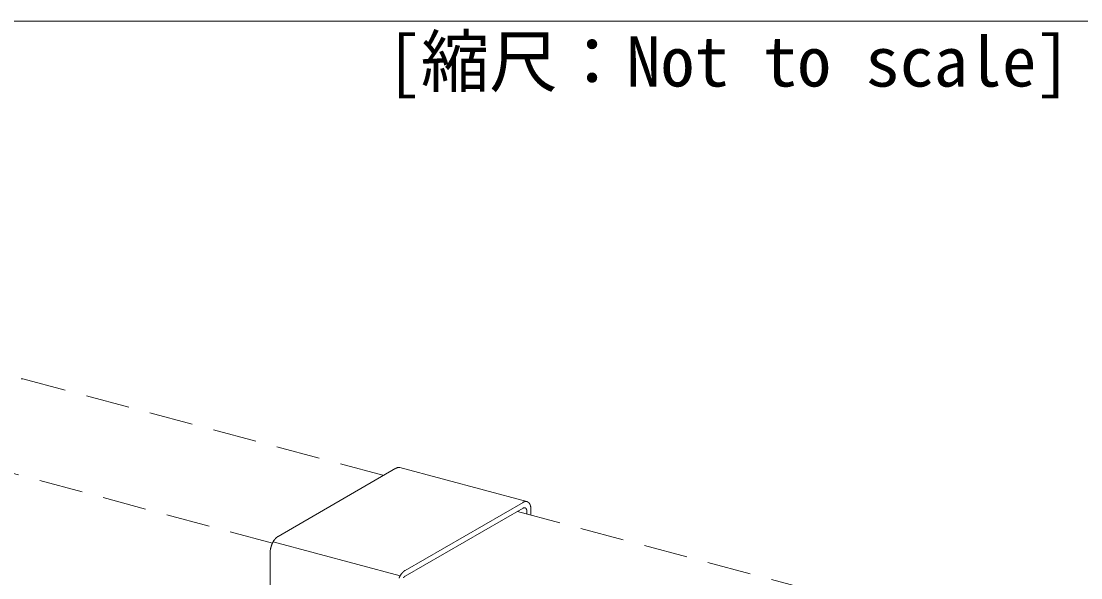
# Model space of a CAD drawing. Units: millimetres on the paper. Extents: x -210 to 210, y -148 to 148.
# Drawn here: x 156.5 to 185.51, y 12.65 to 27.89 of the extents above; entities that cross this region are included whole.
import ezdxf
from ezdxf.enums import TextEntityAlignment as Align

# ---------------------------------------------------------------- set-up
doc = ezdxf.new("R2010")
doc.units = ezdxf.units.MM
doc.linetypes.add('DASHED1', pattern=[1.8, 1.2, -0.6])
for name, color, linetype, lineweight in [('4-1_吊り材', 4, 'DASHED1', 18), ('4-9_躯体他', 4, 'DASHED1', 18), ('4-A_クリップ', 7, 'Continuous', 18), ('F-3_野縁', 3, 'Continuous', 18)]:
    doc.layers.add(name, color=color, linetype=linetype, lineweight=lineweight)
doc.layers.add('F-6_文字__矢印', color=7, linetype='Continuous')
doc.styles.add('ＭＳ ゴシック', font='')
doc.styles.get('ＭＳ ゴシック').set_extended_font_data('MS Gothic')

msp = doc.modelspace()

# ---------------------------------------------------------------- linework, layer by layer
at = {"layer": '4-1_吊り材'}
for p, q in [((156.545, 18.099), (166.418, 15.454)), ((170.085, 14.471), (180.832, 11.592))]:
    msp.add_line(p, q, dxfattribs=at)
at = {"layer": '4-9_躯体他'}
msp.add_line((163.38, 13.606), (153.444, 16.268), dxfattribs=at)
for centre, radius, start, end in [((156.506, 17.938), 0.166, 83.6178, 92.2763), ((156.507, 17.949), 0.155, 74.5273, 83.5931), ((156.507, 17.952), 0.152, 74.2171, 74.4969)]:
    msp.add_arc(centre, radius, start, end, dxfattribs=at)
at = {"layer": '4-A_クリップ'}
for p, q in [((170.346, 14.74), (166.868, 15.672)), ((163.532, 13.788), (166.761, 15.652)), ((167.01, 12.856), (170.239, 14.72)), ((170.239, 14.56), (167.01, 12.696)), ((170.455, 14.525), (170.455, 14.372)), ((170.347, 14.463), (170.347, 14.401)), ((166.875, 12.709), (163.398, 13.641)), ((163.316, 13.343), (163.316, 5.952))]:
    msp.add_line(p, q, dxfattribs=at)
for centre, radius, start, end in [((166.849, 15.509), 0.168, 107.5762, 110.9525), ((166.845, 15.521), 0.155, 104.0141, 107.5765), ((166.843, 15.532), 0.143, 100.2649, 104.014), ((166.841, 15.542), 0.133, 96.3327, 100.2643), ((166.84, 15.55), 0.125, 92.2272, 96.3314), ((166.84, 15.557), 0.118, 87.9649, 92.2253), ((166.84, 15.563), 0.113, 83.5693, 87.9624), ((166.84, 15.566), 0.109, 79.0704, 83.5662), ((166.841, 15.569), 0.107, 74.504, 79.0668), ((166.869, 15.465), 0.215, 117.1651, 120.0199), ((166.861, 15.481), 0.198, 114.1458, 117.166), ((166.855, 15.496), 0.182, 110.9519, 114.1466), ((170.346, 14.534), 0.215, 117.1651, 120.0199), ((170.292, 14.467), 0.108, 117.1651, 120.0199), ((170.289, 14.475), 0.099, 114.1458, 117.166), ((170.338, 14.549), 0.198, 114.1458, 117.166), ((170.285, 14.482), 0.091, 110.9519, 114.1466), ((170.283, 14.489), 0.0838, 107.5762, 110.9525), ((170.332, 14.564), 0.182, 110.9519, 114.1466), ((170.281, 14.495), 0.0773, 104.0141, 107.5765), ((170.279, 14.5), 0.0716, 100.2649, 104.014), ((170.278, 14.505), 0.0667, 96.3327, 100.2643), ((170.327, 14.577), 0.168, 107.5762, 110.9525), ((170.278, 14.509), 0.0625, 92.2272, 96.3314), ((170.323, 14.59), 0.155, 104.0141, 107.5765), ((170.278, 14.513), 0.0591, 87.9649, 92.2253), ((170.278, 14.516), 0.0565, 83.5693, 87.9624), ((170.278, 14.517), 0.0545, 79.0704, 83.5662), ((170.32, 14.601), 0.143, 100.2649, 104.014), ((170.278, 14.519), 0.0533, 74.504, 79.0668), ((170.278, 14.519), 0.0529, 69.9098, 74.5001), ((170.318, 14.61), 0.133, 96.3327, 100.2643), ((170.278, 14.519), 0.0531, 65.3292, 69.9059), ((170.278, 14.518), 0.0541, 60.803, 65.3256), ((170.317, 14.619), 0.125, 92.2272, 96.3314), ((170.277, 14.517), 0.0557, 56.3684, 60.7997), ((170.276, 14.515), 0.0581, 52.0577, 56.3657), ((170.317, 14.626), 0.118, 87.9649, 92.2253), ((170.274, 14.512), 0.0613, 47.8966, 52.0556), ((170.271, 14.509), 0.0652, 43.904, 47.8952), ((170.268, 14.506), 0.0699, 40.092, 43.9032), ((170.317, 14.631), 0.113, 83.5693, 87.9624), ((170.264, 14.502), 0.0753, 36.4664, 40.0917), ((170.259, 14.499), 0.0815, 33.028, 36.4665), ((170.253, 14.495), 0.0885, 29.7734, 33.0285), ((170.318, 14.635), 0.109, 79.0704, 83.5662), ((170.246, 14.491), 0.0963, 26.6961, 29.7741), ((170.239, 14.487), 0.105, 23.7877, 26.697), ((170.23, 14.484), 0.114, 21.0381, 23.7887), ((170.221, 14.48), 0.124, 18.4367, 21.0391), ((170.318, 14.637), 0.107, 74.504, 79.0668), ((170.211, 14.477), 0.134, 15.9726, 18.4377), ((170.2, 14.474), 0.145, 13.6348, 15.9735), ((170.189, 14.471), 0.157, 11.4131, 13.6358), ((170.318, 14.638), 0.106, 69.9098, 74.5001), ((170.318, 14.637), 0.106, 65.3292, 69.9059), ((170.317, 14.636), 0.108, 60.803, 65.3256), ((170.316, 14.633), 0.112, 56.3684, 60.7997), ((170.313, 14.629), 0.116, 52.0577, 56.3657), ((170.309, 14.624), 0.123, 47.8966, 52.0556), ((170.304, 14.618), 0.13, 43.904, 47.8952), ((170.297, 14.612), 0.14, 40.092, 43.9032), ((170.289, 14.605), 0.151, 36.4664, 40.0917), ((170.279, 14.597), 0.163, 33.028, 36.4665), ((170.267, 14.59), 0.177, 29.7734, 33.0285), ((170.254, 14.582), 0.193, 26.6961, 29.7741), ((170.239, 14.574), 0.209, 23.7877, 26.697), ((170.222, 14.567), 0.228, 21.0381, 23.7887), ((170.203, 14.56), 0.248, 18.4367, 21.0391), ((170.183, 14.553), 0.269, 15.9726, 18.4377), ((170.162, 14.547), 0.291, 13.6348, 15.9735), ((170.14, 14.542), 0.314, 11.4131, 13.6358), ((170.117, 14.537), 0.338, 9.2971, 11.414), ((170.092, 14.533), 0.362, 7.2775, 9.298), ((170.068, 14.53), 0.387, 5.3452, 7.2783), ((170.043, 14.527), 0.412, 3.4921, 5.346), ((170.018, 14.526), 0.437, 1.7102, 3.4928), ((169.993, 14.525), 0.462, 359.9925, 1.7109), ((170.178, 14.469), 0.169, 9.2971, 11.414), ((170.165, 14.467), 0.181, 7.2775, 9.298), ((170.153, 14.465), 0.193, 5.3452, 7.2783), ((170.141, 14.464), 0.206, 3.4921, 5.346), ((170.128, 14.463), 0.218, 1.7102, 3.4928), ((170.116, 14.463), 0.231, 359.9925, 1.7109), ((163.9, 13.354), 0.579, 149.733, 151.2111), ((163.884, 13.364), 0.559, 148.2219, 149.7335), ((163.866, 13.375), 0.539, 146.6724, 148.2224), ((163.848, 13.387), 0.517, 145.0793, 146.673), ((163.829, 13.4), 0.494, 143.4369, 145.0799), ((163.81, 13.414), 0.47, 141.7392, 143.4375), ((163.791, 13.429), 0.445, 139.9797, 141.7398), ((163.771, 13.445), 0.42, 138.1513, 139.9803), ((163.753, 13.462), 0.395, 136.2465, 138.152), ((163.735, 13.479), 0.37, 134.2572, 136.2473), ((163.718, 13.497), 0.346, 132.1746, 134.258), ((163.702, 13.515), 0.322, 129.9895, 132.1755), ((163.687, 13.533), 0.298, 127.6919, 129.9904), ((163.673, 13.55), 0.276, 125.2714, 127.6928), ((163.661, 13.568), 0.255, 122.7174, 125.2725), ((163.65, 13.585), 0.234, 120.0189, 122.7184), ((163.825, 13.342), 0.509, 176.7232, 178.3328), ((163.802, 13.343), 0.486, 178.3322, 179.9931), ((163.848, 13.341), 0.531, 175.1597, 176.7237), ((163.869, 13.339), 0.553, 173.6363, 175.1602), ((163.888, 13.337), 0.572, 172.148, 173.6367), ((163.906, 13.335), 0.59, 170.6899, 172.1484), ((163.922, 13.332), 0.606, 169.2578, 170.6903), ((163.936, 13.329), 0.62, 167.8473, 169.2582), ((163.947, 13.327), 0.632, 166.4543, 167.8477), ((163.956, 13.325), 0.641, 165.075, 166.4547), ((163.963, 13.323), 0.648, 163.7054, 165.0753), ((163.967, 13.322), 0.653, 162.342, 163.7058), ((163.969, 13.321), 0.654, 160.981, 162.3423), ((163.968, 13.321), 0.654, 159.6188, 160.9813), ((163.965, 13.323), 0.65, 158.2517, 159.6191), ((163.959, 13.325), 0.644, 156.8761, 158.2521), ((163.951, 13.328), 0.635, 155.4881, 156.8765), ((163.941, 13.333), 0.625, 154.0839, 155.4885), ((163.929, 13.339), 0.611, 152.6595, 154.0843), ((163.916, 13.346), 0.596, 151.2107, 152.6599), ((167.287, 12.482), 0.47, 141.7392, 143.4375), ((167.268, 12.498), 0.445, 139.9797, 141.7398), ((167.249, 12.514), 0.42, 138.1513, 139.9803), ((167.23, 12.53), 0.395, 136.2465, 138.152), ((167.212, 12.548), 0.37, 134.2572, 136.2473), ((167.195, 12.565), 0.346, 132.1746, 134.258), ((167.179, 12.583), 0.322, 129.9895, 132.1755), ((167.164, 12.601), 0.298, 127.6919, 129.9904), ((167.15, 12.619), 0.276, 125.2714, 127.6928), ((167.138, 12.636), 0.255, 122.7174, 125.2725), ((167.127, 12.653), 0.234, 120.0189, 122.7184), ((167.429, 12.397), 0.635, 155.4881, 156.8765), ((167.419, 12.401), 0.625, 154.0839, 155.4885), ((167.407, 12.407), 0.611, 152.6595, 154.0843), ((167.393, 12.414), 0.596, 151.2107, 152.6599), ((167.378, 12.422), 0.579, 149.733, 151.2111), ((167.361, 12.432), 0.559, 148.2219, 149.7335), ((167.344, 12.443), 0.539, 146.6724, 148.2224), ((167.325, 12.455), 0.517, 145.0793, 146.673), ((167.306, 12.468), 0.494, 143.4369, 145.0799), ((167.139, 12.517), 0.223, 139.9797, 141.7398), ((167.129, 12.525), 0.21, 138.1513, 139.9803), ((167.12, 12.533), 0.198, 136.2465, 138.152), ((167.111, 12.542), 0.185, 134.2572, 136.2473), ((167.102, 12.551), 0.173, 132.1746, 134.258), ((167.094, 12.56), 0.161, 129.9895, 132.1755), ((167.087, 12.569), 0.149, 127.6919, 129.9904), ((167.08, 12.577), 0.138, 125.2714, 127.6928), ((167.074, 12.586), 0.127, 122.7174, 125.2725), ((167.068, 12.595), 0.117, 120.0189, 122.7184)]:
    msp.add_arc(centre, radius, start, end, dxfattribs=at)
at = {"layer": 'F-3_野縁'}
msp.add_line((-45.25, 27.889), (191, 27.889), dxfattribs=at)

# ---------------------------------------------------------------- texts
at = {"layer": 'F-6_文字__矢印', "style": 'ＭＳ ゴシック'}
msp.add_text('[縮尺：Not to scale]', height=1.375, dxfattribs=at).set_placement((166.505, 25.689), align=Align.BOTTOM_LEFT)

doc.saveas('drawing.dxf')
